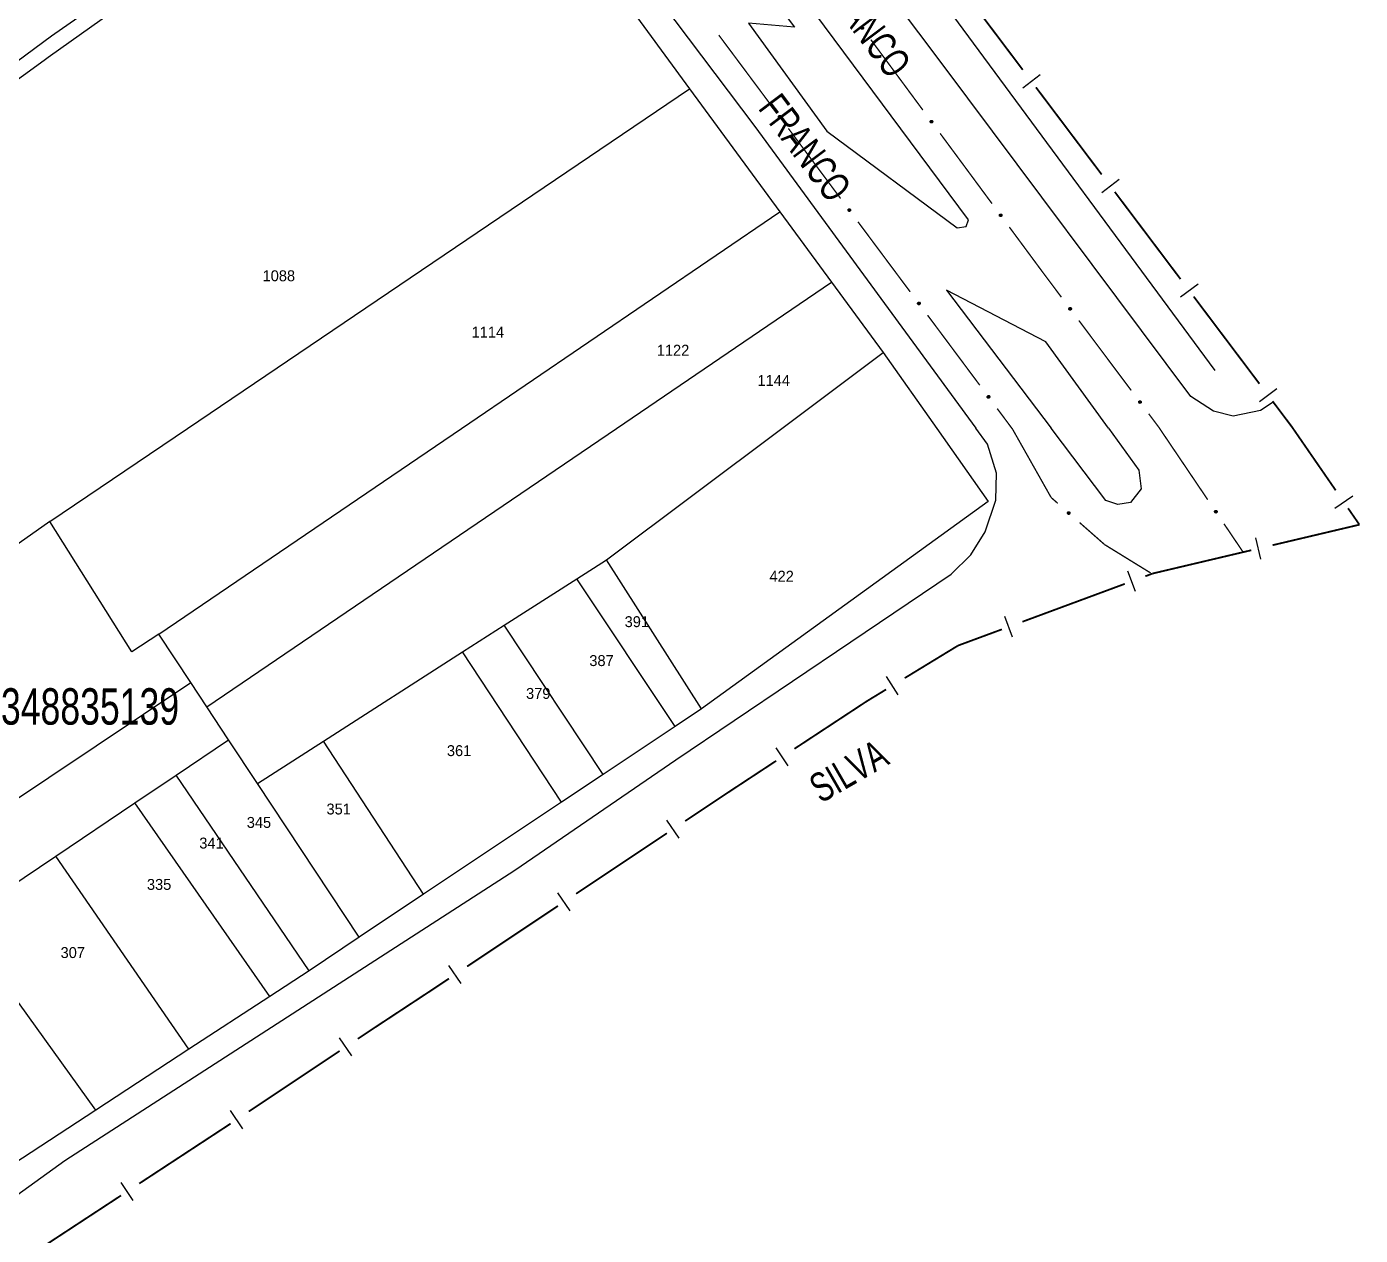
# Model space of a CAD drawing. Extents: x 200123 to 201542, y 4839549 to 4841240.
# Drawn here: x 201358.9 to 201542.1, y 4839786.7 to 4839952.7 of the extents above; entities that cross this region are included whole.
import ezdxf
from ezdxf.enums import TextEntityAlignment as Align

# ---------------------------------------------------------------- set-up
doc = ezdxf.new("R2010")
doc.units = 0
doc.header["$LTSCALE"] = 1.5
doc.header["$MEASUREMENT"] = 0
for name, color, linetype in [('CD_MALHA_LOTES', 7, 'CONTINUOUS'), ('CD_TXT_QUADRA', 2, 'CONTINUOUS'), ('HD-CANAIS', 7, 'CONTINUOUS'), ('LM-LIM-SETORES-BAIRROS', 250, 'CONTINUOUS'), ('RU-QUADRA', 210, 'CONTINUOUS'), ('SV-EIXO-RUA-PAV', 20, 'CONTINUOUS'), ('SV-RUA-PAVIM', 7, 'CONTINUOUS'), ('SV-TXT-RUA-PAV', 7, 'CONTINUOUS'), ('Th_NmrPort', 1, 'CONTINUOUS')]:
    doc.layers.add(name, color=color, linetype=linetype)
doc.styles.add('ARIAL', font='ARIAL.SHX')

msp = doc.modelspace()

# ---------------------------------------------------------------- linework, layer by layer
at = {"layer": 'CD_MALHA_LOTES', "linetype": 'Continuous', "flags": 128}
for points in [[(201332.42, 4839927.18), (201361.32, 4839948.13), (201361.9, 4839948.55), (201417.73, 4839988.28)], [(201417.73, 4839988.28), (201443.69, 4839952.77), (201449.96, 4839944.23)], [(201381.03, 4839897.56), (201449.96, 4839944.23)], [(201449.96, 4839944.23), (201462.39, 4839927.32)], [(201418.65, 4839897.56), (201462.39, 4839927.32)], [(201462.39, 4839927.32), (201469.49, 4839917.65)], [(201439.94, 4839897.56), (201469.49, 4839917.65)], [(201469.49, 4839917.65), (201476.58, 4839907.99)], [(201462.66, 4839897.56), (201476.58, 4839907.99)], [(201476.58, 4839907.99), (201483.92, 4839897.56)], [(201362.13, 4839884.76), (201381.03, 4839897.56)], [(201377.09, 4839869.28), (201418.65, 4839897.56)], [(201383.69, 4839859.3), (201439.94, 4839897.56)], [(201438.55, 4839879.5), (201462.66, 4839897.56)], [(201483.92, 4839897.56), (201490.98, 4839887.53), (201451.64, 4839859.03)], [(201362.13, 4839884.76), (201342.31, 4839870.8)], [(201373.37, 4839866.88), (201362.13, 4839884.76)], [(201434.48, 4839876.9), (201438.55, 4839879.5)], [(201451.64, 4839859.03), (201438.55, 4839879.5)], [(201424.52, 4839870.51), (201434.48, 4839876.9)], [(201448.01, 4839856.62), (201434.48, 4839876.9)], [(201418.8, 4839866.84), (201424.52, 4839870.51)], [(201438.11, 4839850.01), (201424.52, 4839870.51)], [(201377.09, 4839869.28), (201373.37, 4839866.88)], [(201381.46, 4839862.67), (201377.09, 4839869.28)], [(201399.71, 4839854.6), (201418.8, 4839866.84)], [(201432.39, 4839846.19), (201418.8, 4839866.84)], [(201290.3, 4839801.65), (201381.46, 4839862.67)], [(201383.69, 4839859.3), (201381.46, 4839862.67)], [(201386.67, 4839854.79), (201383.69, 4839859.3)], [(201451.64, 4839859.03), (201448.01, 4839856.62)], [(201448.01, 4839856.62), (201438.11, 4839850.01)], [(201379.45, 4839849.92), (201386.67, 4839854.79)], [(201390.64, 4839848.78), (201386.67, 4839854.79)], [(201390.64, 4839848.78), (201399.71, 4839854.6)], [(201413.45, 4839833.55), (201399.71, 4839854.6)], [(201373.8, 4839846.12), (201379.45, 4839849.92)], [(201397.71, 4839823.05), (201379.45, 4839849.92)], [(201404.61, 4839827.65), (201390.64, 4839848.78)], [(201438.11, 4839850.01), (201432.39, 4839846.19)], [(201362.92, 4839838.79), (201373.8, 4839846.12)], [(201392.31, 4839819.5), (201373.8, 4839846.12)], [(201432.39, 4839846.19), (201413.45, 4839833.55)], [(201349.72, 4839829.9), (201362.92, 4839838.79)], [(201381.22, 4839812.26), (201362.92, 4839838.79)], [(201413.45, 4839833.55), (201404.61, 4839827.65)], [(201368.43, 4839803.91), (201349.72, 4839829.9)], [(201404.61, 4839827.65), (201397.71, 4839823.05)], [(201397.71, 4839823.05), (201392.31, 4839819.5)], [(201392.31, 4839819.5), (201381.22, 4839812.26)], [(201381.22, 4839812.26), (201368.43, 4839803.91)], [(201368.43, 4839803.91), (201354.48, 4839794.79)]]:
    msp.add_lwpolyline(points, dxfattribs=at)
at = {"layer": 'HD-CANAIS', "linetype": 'Continuous'}
msp.add_polyline3d([(201445.92, 4840009.05, 2.45), (201450.07, 4840003.19, 2.45), (201522.11, 4839905.51, 2.45)], dxfattribs=at)
at = {"layer": 'LM-LIM-SETORES-BAIRROS', "const_width": 0.25}
for points in [[(201495.745185, 4839946.815424), (201486.717341, 4839958.79449)], [(201506.578599, 4839932.440544), (201497.550754, 4839944.419611)], [(201517.412012, 4839918.065665), (201508.384167, 4839930.044731)], [(201528.245425, 4839903.690785), (201519.217581, 4839915.669852)], [(201532.7, 4839897.78), (201530.050994, 4839901.294972)], [(201533.039951, 4839897.28729), (201532.7, 4839897.78)], [(201538.718997, 4839889.056346), (201533.039951, 4839897.28729)], [(201541.98, 4839884.33), (201540.422711, 4839886.587063)], [(201530.050558, 4839881.511691), (201541.729075, 4839884.27072)], [(201541.729075, 4839884.27072), (201541.98, 4839884.33)], [(201513.62, 4839877.63), (201527.130929, 4839880.821933)], [(201495.69187, 4839870.993176), (201509.758925, 4839876.200667)], [(201512.572336, 4839877.242165), (201513.51014, 4839877.589331)], [(201513.51014, 4839877.589331), (201513.62, 4839877.63)], [(201486.85, 4839867.72), (201492.878459, 4839869.951678)], [(201479.532442, 4839863.25594), (201486.361926, 4839867.422251)], [(201486.361926, 4839867.422251), (201486.85, 4839867.72)], [(201474.31, 4839860.07), (201476.971386, 4839861.693573)], [(201464.383239, 4839853.539102), (201473.57277, 4839859.58497)], [(201473.57277, 4839859.58497), (201474.31, 4839860.07)], [(201454.9, 4839847.3), (201461.877003, 4839851.890229)], [(201449.369017, 4839843.610853), (201454.360558, 4839846.940194)], [(201454.360558, 4839846.940194), (201454.9, 4839847.3)], [(201434.394394, 4839833.622827), (201446.873247, 4839841.946182)], [(201419.419771, 4839823.634801), (201431.898623, 4839831.958156)], [(201414.51, 4839820.36), (201416.924, 4839821.97013)], [(201406.31, 4839814.96), (201414.42791, 4839820.305941)], [(201414.42791, 4839820.305941), (201414.51, 4839820.36)], [(201404.413126, 4839813.695089), (201406.077094, 4839814.804689)], [(201406.077094, 4839814.804689), (201406.31, 4839814.96)], [(201389.437417, 4839803.708692), (201401.917175, 4839812.03069)], [(201374.399081, 4839793.816979), (201386.940974, 4839802.045035)], [(201359.348808, 4839783.943312), (201371.890702, 4839792.171368)]]:
    msp.add_lwpolyline(points, dxfattribs=at)
at = {"layer": 'LM-LIM-SETORES-BAIRROS'}
for points in [[(201498.146805, 4839946.120999), (201495.750991, 4839944.315431)], [(201508.980218, 4839931.74612), (201506.584405, 4839929.940551)], [(201519.813631, 4839917.37124), (201517.417818, 4839915.565672)], [(201530.647044, 4839902.996361), (201528.251231, 4839901.190792)], [(201541.089448, 4839888.262014), (201538.620164, 4839886.5583)], [(201528.449017, 4839879.592038), (201527.75926, 4839882.511667)], [(201511.217478, 4839875.141127), (201510.17598, 4839877.954538)], [(201494.337012, 4839868.892139), (201493.295513, 4839871.70555)], [(201478.606255, 4839860.933833), (201477.043888, 4839863.49489)], [(201463.536852, 4839851.186735), (201461.887979, 4839853.692971)], [(201448.537506, 4839841.253187), (201446.872835, 4839843.748957)], [(201433.562882, 4839831.265161), (201431.898211, 4839833.760932)], [(201418.588259, 4839821.277135), (201416.923588, 4839823.772906)], [(201403.581358, 4839811.337514), (201401.916959, 4839813.833466)], [(201388.605649, 4839801.351117), (201386.941249, 4839803.847069)], [(201373.549634, 4839791.465715), (201371.904023, 4839793.974094)]]:
    msp.add_lwpolyline(points, dxfattribs=at)
at = {"layer": 'RU-QUADRA', "linetype": 'Continuous', "flags": 128}
msp.add_lwpolyline([(201332.42, 4839927.18), (201361.32, 4839948.13), (201361.9, 4839948.55), (201417.73, 4839988.28), (201443.69, 4839952.77), (201449.96, 4839944.23), (201462.39, 4839927.32), (201469.49, 4839917.65), (201476.58, 4839907.99), (201483.92, 4839897.56), (201490.98, 4839887.53), (201451.64, 4839859.03), (201448.01, 4839856.62), (201438.11, 4839850.01), (201432.39, 4839846.19), (201413.45, 4839833.55), (201404.61, 4839827.65), (201397.71, 4839823.05), (201392.31, 4839819.5), (201381.22, 4839812.26), (201368.43, 4839803.91), (201354.48, 4839794.79)], dxfattribs=at)
at = {"layer": 'SV-EIXO-RUA-PAV', "const_width": 0.18}
for points in [[(201453.986256, 4839951.599184), (201461.156865, 4839941.977211)], [(201474.88118, 4839950.956944), (201482.011693, 4839941.305219)], [(201463.547068, 4839938.769887), (201470.717677, 4839929.147914)], [(201484.38853, 4839938.087977), (201491.519043, 4839928.436252)], [(201473.10788, 4839925.94059), (201480.278489, 4839916.318617)], [(201493.89588, 4839925.219011), (201498.055346, 4839919.588838)], [(201498.055346, 4839919.588838), (201498.35, 4839919.19)], [(201498.35, 4839919.19), (201501.04925, 4839915.584285)], [(201482.668692, 4839913.111292), (201489.839302, 4839903.489319)], [(201503.446387, 4839912.382139), (201510.637798, 4839902.775703)], [(201492.229505, 4839900.281995), (201494.022157, 4839897.876502)], [(201494.022157, 4839897.876502), (201494.34, 4839897.45)], [(201513.034934, 4839899.573558), (201514.233503, 4839897.972485)], [(201514.233503, 4839897.972485), (201514.43, 4839897.71)], [(201494.34, 4839897.45), (201499.255376, 4839888.741437)], [(201514.43, 4839897.71), (201521.143865, 4839887.763944)], [(201499.255376, 4839888.741437), (201499.64, 4839888.06)], [(201499.64, 4839888.06), (201500.553878, 4839887.255539)], [(201503.556326, 4839884.612567), (201506.558775, 4839881.969595)], [(201523.38182, 4839884.448593), (201525.619774, 4839881.133241)], [(201506.558775, 4839881.969595), (201506.99, 4839881.59)], [(201506.99, 4839881.59), (201513.310592, 4839877.692796)], [(201525.619774, 4839881.133241), (201526.008857, 4839880.556846)]]:
    msp.add_lwpolyline(points, dxfattribs=at)
at = {"layer": 'SV-EIXO-RUA-PAV'}
for points in [[(201473.695924, 4839952.746539), (201473.744388, 4839952.739959), (201473.784695, 4839952.724394), (201473.814576, 4839952.701735), (201473.83576, 4839952.674828), (201473.854332, 4839952.644859), (201473.866391, 4839952.610513), (201473.87133, 4839952.569428), (201473.865071, 4839952.520766), (201473.846412, 4839952.480524), (201473.825765, 4839952.45004), (201473.798979, 4839952.426335), (201473.769564, 4839952.408781), (201473.733473, 4839952.397435), (201473.691789, 4839952.392836), (201473.643009, 4839952.400314), (201473.603599, 4839952.415845), (201473.575272, 4839952.43852), (201473.55161, 4839952.465599), (201473.533016, 4839952.496423), (201473.521374, 4839952.530205), (201473.516819, 4839952.572183), (201473.524838, 4839952.620231), (201473.539879, 4839952.659715), (201473.562151, 4839952.688353), (201473.589335, 4839952.711048), (201473.619167, 4839952.730041), (201473.653188, 4839952.743599), (201473.695924, 4839952.746539)], [(201462.354376, 4839940.554535), (201462.402867, 4839940.548157), (201462.443238, 4839940.532759), (201462.473213, 4839940.510226), (201462.494509, 4839940.483406), (201462.513206, 4839940.453515), (201462.525407, 4839940.41922), (201462.530518, 4839940.378156), (201462.524461, 4839940.329468), (201462.505969, 4839940.289148), (201462.48545, 4839940.258579), (201462.458763, 4839940.234763), (201462.429421, 4839940.217086), (201462.393377, 4839940.20559), (201462.351712, 4839940.200818), (201462.302902, 4839940.208093), (201462.263427, 4839940.22346), (201462.235006, 4839940.246017), (201462.211232, 4839940.272998), (201462.19251, 4839940.303743), (201462.180728, 4839940.337477), (201462.175998, 4839940.379436), (201462.183817, 4839940.427516), (201462.198694, 4839940.467063), (201462.220846, 4839940.495793), (201462.247936, 4839940.518601), (201462.277688, 4839940.537718), (201462.311652, 4839940.551418), (201462.354376, 4839940.554535)], [(201483.203274, 4839939.877573), (201483.251738, 4839939.870993), (201483.292045, 4839939.855427), (201483.321926, 4839939.832769), (201483.34311, 4839939.805861), (201483.361682, 4839939.775892), (201483.373741, 4839939.741547), (201483.37868, 4839939.700462), (201483.372421, 4839939.6518), (201483.353762, 4839939.611557), (201483.333115, 4839939.581074), (201483.306329, 4839939.557368), (201483.276914, 4839939.539814), (201483.240823, 4839939.528468), (201483.199139, 4839939.523869), (201483.150359, 4839939.531348), (201483.110949, 4839939.546878), (201483.082621, 4839939.569554), (201483.05896, 4839939.596633), (201483.040366, 4839939.627456), (201483.028724, 4839939.661239), (201483.024169, 4839939.703217), (201483.032188, 4839939.751264), (201483.047229, 4839939.790749), (201483.069501, 4839939.819387), (201483.096685, 4839939.842081), (201483.126517, 4839939.861074), (201483.160538, 4839939.874633), (201483.203274, 4839939.877573)], [(201471.915188, 4839927.725238), (201471.963679, 4839927.71886), (201472.00405, 4839927.703462), (201472.034025, 4839927.680928), (201472.055321, 4839927.654109), (201472.074018, 4839927.624218), (201472.086219, 4839927.589922), (201472.09133, 4839927.548858), (201472.085273, 4839927.500171), (201472.066781, 4839927.459851), (201472.046262, 4839927.429282), (201472.019575, 4839927.405465), (201471.990233, 4839927.387789), (201471.954189, 4839927.376293), (201471.912525, 4839927.37152), (201471.863715, 4839927.378796), (201471.824239, 4839927.394163), (201471.795818, 4839927.41672), (201471.772045, 4839927.4437), (201471.753323, 4839927.474446), (201471.74154, 4839927.50818), (201471.73681, 4839927.550139), (201471.744629, 4839927.598219), (201471.759506, 4839927.637766), (201471.781658, 4839927.666496), (201471.808748, 4839927.689303), (201471.838501, 4839927.70842), (201471.872465, 4839927.722121), (201471.915188, 4839927.725238)], [(201492.710624, 4839927.008606), (201492.759088, 4839927.002026), (201492.799395, 4839926.986461), (201492.829276, 4839926.963803), (201492.85046, 4839926.936895), (201492.869032, 4839926.906926), (201492.881091, 4839926.87258), (201492.88603, 4839926.831495), (201492.879771, 4839926.782833), (201492.861112, 4839926.742591), (201492.840465, 4839926.712107), (201492.813679, 4839926.688402), (201492.784264, 4839926.670848), (201492.748173, 4839926.659502), (201492.706489, 4839926.654903), (201492.657709, 4839926.662381), (201492.618299, 4839926.677912), (201492.589971, 4839926.700587), (201492.56631, 4839926.727667), (201492.547716, 4839926.75849), (201492.536074, 4839926.792273), (201492.531519, 4839926.834251), (201492.539538, 4839926.882298), (201492.554579, 4839926.921782), (201492.576851, 4839926.95042), (201492.604035, 4839926.973115), (201492.633867, 4839926.992108), (201492.667888, 4839927.005667), (201492.710624, 4839927.008606)], [(201481.476, 4839914.895941), (201481.524491, 4839914.889562), (201481.564862, 4839914.874165), (201481.594838, 4839914.851631), (201481.616134, 4839914.824812), (201481.63483, 4839914.79492), (201481.647031, 4839914.760625), (201481.652142, 4839914.719561), (201481.646085, 4839914.670873), (201481.627594, 4839914.630554), (201481.607074, 4839914.599984), (201481.580387, 4839914.576168), (201481.551045, 4839914.558492), (201481.515002, 4839914.546996), (201481.473337, 4839914.542223), (201481.424527, 4839914.549498), (201481.385052, 4839914.564865), (201481.35663, 4839914.587422), (201481.332857, 4839914.614403), (201481.314135, 4839914.645148), (201481.302352, 4839914.678883), (201481.297622, 4839914.720841), (201481.305441, 4839914.768922), (201481.320318, 4839914.808468), (201481.34247, 4839914.837199), (201481.36956, 4839914.860006), (201481.399313, 4839914.879123), (201481.433277, 4839914.892823), (201481.476, 4839914.895941)], [(201502.249837, 4839914.164203), (201502.298341, 4839914.15793), (201502.338746, 4839914.14262), (201502.368769, 4839914.120151), (201502.390124, 4839914.093378), (201502.408885, 4839914.063527), (201502.42116, 4839914.029258), (201502.426359, 4839913.988205), (201502.420408, 4839913.939504), (201502.402004, 4839913.899145), (201502.38155, 4839913.868531), (201502.354915, 4839913.844657), (201502.325611, 4839913.826917), (201502.289593, 4839913.815343), (201502.247938, 4839913.810481), (201502.199113, 4839913.81765), (201502.159604, 4839913.832932), (201502.131135, 4839913.855427), (201502.107303, 4839913.882356), (201502.088514, 4839913.913061), (201502.076658, 4839913.94677), (201502.071838, 4839913.988718), (201502.079553, 4839914.036815), (201502.094344, 4839914.076394), (201502.116434, 4839914.105172), (201502.143474, 4839914.128038), (201502.173186, 4839914.14722), (201502.20712, 4839914.160993), (201502.249837, 4839914.164203)], [(201491.036813, 4839902.066643), (201491.085303, 4839902.060265), (201491.125675, 4839902.044867), (201491.15565, 4839902.022334), (201491.176946, 4839901.995514), (201491.195643, 4839901.965623), (201491.207844, 4839901.931328), (201491.212954, 4839901.890264), (201491.206897, 4839901.841576), (201491.188406, 4839901.801256), (201491.167886, 4839901.770687), (201491.141199, 4839901.746871), (201491.111857, 4839901.729194), (201491.075814, 4839901.717698), (201491.034149, 4839901.712926), (201490.985339, 4839901.720201), (201490.945864, 4839901.735568), (201490.917443, 4839901.758125), (201490.893669, 4839901.785106), (201490.874947, 4839901.815851), (201490.863164, 4839901.849585), (201490.858434, 4839901.891544), (201490.866253, 4839901.939624), (201490.88113, 4839901.979171), (201490.903282, 4839902.007901), (201490.930372, 4839902.030709), (201490.960125, 4839902.049826), (201490.994089, 4839902.063526), (201491.036813, 4839902.066643)], [(201511.838384, 4839901.355621), (201511.886888, 4839901.349348), (201511.927293, 4839901.334038), (201511.957317, 4839901.311569), (201511.978671, 4839901.284796), (201511.997432, 4839901.254945), (201512.009707, 4839901.220676), (201512.014907, 4839901.179623), (201512.008955, 4839901.130923), (201511.990551, 4839901.090563), (201511.970098, 4839901.05995), (201511.943462, 4839901.036075), (201511.914158, 4839901.018336), (201511.87814, 4839901.006762), (201511.836486, 4839901.001899), (201511.78766, 4839901.009069), (201511.748152, 4839901.02435), (201511.719682, 4839901.046845), (201511.69585, 4839901.073775), (201511.677061, 4839901.10448), (201511.665205, 4839901.138188), (201511.660385, 4839901.180137), (201511.6681, 4839901.228234), (201511.682891, 4839901.267812), (201511.704981, 4839901.296591), (201511.732022, 4839901.319457), (201511.761733, 4839901.338638), (201511.795667, 4839901.352412), (201511.838384, 4839901.355621)], [(201502.019989, 4839886.111617), (201502.068749, 4839886.115416), (201502.111433, 4839886.10871), (201502.145424, 4839886.092871), (201502.171812, 4839886.071042), (201502.196292, 4839886.045669), (201502.215329, 4839886.014643), (201502.228831, 4839885.975527), (201502.232985, 4839885.92664), (201502.223242, 4839885.883365), (201502.209496, 4839885.84921), (201502.188318, 4839885.820384), (201502.163271, 4839885.797016), (201502.130389, 4839885.778307), (201502.090615, 4839885.765012), (201502.041356, 4839885.762024), (201501.999555, 4839885.768885), (201501.96708, 4839885.785069), (201501.938235, 4839885.806543), (201501.913553, 4839885.832746), (201501.895041, 4839885.86331), (201501.881727, 4839885.90338), (201501.879422, 4839885.952038), (201501.885789, 4839885.993808), (201501.901513, 4839886.026502), (201501.923294, 4839886.054424), (201501.948444, 4839886.079286), (201501.978836, 4839886.099722), (201502.019989, 4839886.111617)], [(201522.273693, 4839886.286945), (201522.321834, 4839886.278311), (201522.361442, 4839886.261047), (201522.390334, 4839886.237139), (201522.410355, 4839886.209356), (201522.427637, 4839886.178624), (201522.438225, 4839886.143797), (201522.441414, 4839886.10254), (201522.433092, 4839886.054187), (201522.412739, 4839886.014774), (201522.390816, 4839885.985196), (201522.363047, 4839885.96265), (201522.332912, 4839885.946362), (201522.296371, 4839885.936561), (201522.254529, 4839885.933737), (201522.206112, 4839885.943282), (201522.167396, 4839885.960474), (201522.140059, 4839885.984332), (201522.11757, 4839886.012393), (201522.100303, 4839886.043978), (201522.090107, 4839886.078226), (201522.08734, 4839886.120359), (201522.097394, 4839886.168022), (201522.114099, 4839886.206832), (201522.137568, 4839886.234497), (201522.165692, 4839886.256016), (201522.196304, 4839886.273724), (201522.230871, 4839886.285825), (201522.273693, 4839886.286945)]]:
    msp.add_lwpolyline(points, close=True, dxfattribs=at)
for points in [[(201473.516819, 4839952.572183), (201473.691789, 4839952.392836)], [(201473.521374, 4839952.530205), (201473.643009, 4839952.400314)], [(201473.524282, 4839952.548179), (201473.662416, 4839952.402539)], [(201473.52434, 4839952.594028), (201473.71041, 4839952.39728)], [(201473.524838, 4839952.620231), (201473.733473, 4839952.397435)], [(201473.530285, 4839952.510201), (201473.619098, 4839952.412949)], [(201473.532843, 4839952.637632), (201473.747864, 4839952.406288)], [(201473.533016, 4839952.496423), (201473.603599, 4839952.415845)], [(201473.539879, 4839952.659715), (201473.769564, 4839952.408781)], [(201473.552459, 4839952.670786), (201473.782075, 4839952.419687)], [(201473.562151, 4839952.688353), (201473.798979, 4839952.426335)], [(201473.57694, 4839952.697354), (201473.809226, 4839952.438049)], [(201473.589335, 4839952.711048), (201473.825765, 4839952.45004)], [(201473.607383, 4839952.718149), (201473.834567, 4839952.470343)], [(201473.619167, 4839952.730041), (201473.846412, 4839952.480524)], [(201473.638874, 4839952.732932), (201473.853372, 4839952.504594)], [(201473.653188, 4839952.743599), (201473.865071, 4839952.520766)], [(201473.673609, 4839952.743324), (201473.864593, 4839952.546814)], [(201473.695924, 4839952.746539), (201473.87133, 4839952.569428)], [(201473.722177, 4839952.741882), (201473.864127, 4839952.595669)], [(201473.744388, 4839952.739959), (201473.866391, 4839952.610513)], [(201473.767403, 4839952.731185), (201473.854308, 4839952.63422)], [(201473.784695, 4839952.724394), (201473.854332, 4839952.644859)], [(201462.175998, 4839940.379436), (201462.351712, 4839940.200818)], [(201462.180728, 4839940.337477), (201462.302902, 4839940.208093)], [(201462.183428, 4839940.401311), (201462.370315, 4839940.205339)], [(201462.183561, 4839940.355463), (201462.322299, 4839940.210398)], [(201462.183817, 4839940.427516), (201462.393377, 4839940.20559)], [(201462.189722, 4839940.31751), (201462.278939, 4839940.220629)], [(201462.191749, 4839940.444951), (201462.407731, 4839940.214504)], [(201462.19251, 4839940.303743), (201462.263427, 4839940.22346)], [(201462.198694, 4839940.467063), (201462.429421, 4839940.217086)], [(201462.211227, 4839940.478186), (201462.441886, 4839940.228045)], [(201462.220846, 4839940.495793), (201462.458763, 4839940.234763)], [(201462.235597, 4839940.504856), (201462.46896, 4839940.246519)], [(201462.247936, 4839940.518601), (201462.48545, 4839940.258579)], [(201462.265954, 4839940.525777), (201462.494167, 4839940.278918)], [(201462.277688, 4839940.537718), (201462.505969, 4839940.289148)], [(201462.297383, 4839940.540691), (201462.512829, 4839940.313247)], [(201462.311652, 4839940.551418), (201462.524461, 4839940.329468)], [(201462.332075, 4839940.551228), (201462.523875, 4839940.355514)], [(201462.354376, 4839940.554535), (201462.530518, 4839940.378156)], [(201462.380648, 4839940.549988), (201462.523205, 4839940.404366)], [(201462.402867, 4839940.548157), (201462.525407, 4839940.41922)], [(201462.425918, 4839940.539479), (201462.513226, 4839940.442876)], [(201462.443238, 4839940.532759), (201462.513206, 4839940.453515)], [(201483.024169, 4839939.703217), (201483.199139, 4839939.523869)], [(201483.028724, 4839939.661239), (201483.150359, 4839939.531348)], [(201483.031632, 4839939.679213), (201483.169766, 4839939.533572)], [(201483.03169, 4839939.725061), (201483.21776, 4839939.528313)], [(201483.032188, 4839939.751264), (201483.240823, 4839939.528468)], [(201483.037635, 4839939.641235), (201483.126448, 4839939.543983)], [(201483.040193, 4839939.768666), (201483.255214, 4839939.537322)], [(201483.040366, 4839939.627456), (201483.110949, 4839939.546878)], [(201483.047229, 4839939.790749), (201483.276914, 4839939.539814)], [(201483.059809, 4839939.801819), (201483.289425, 4839939.550721)], [(201483.069501, 4839939.819387), (201483.306329, 4839939.557368)], [(201483.08429, 4839939.828388), (201483.316576, 4839939.569083)], [(201483.096685, 4839939.842081), (201483.333115, 4839939.581074)], [(201483.114733, 4839939.849182), (201483.341917, 4839939.601376)], [(201483.126517, 4839939.861074), (201483.353762, 4839939.611557)], [(201483.146224, 4839939.863965), (201483.360722, 4839939.635627)], [(201483.160538, 4839939.874633), (201483.372421, 4839939.6518)], [(201483.180959, 4839939.874358), (201483.371943, 4839939.677848)], [(201483.203274, 4839939.877573), (201483.37868, 4839939.700462)], [(201483.229527, 4839939.872916), (201483.371477, 4839939.726702)], [(201483.251738, 4839939.870993), (201483.373741, 4839939.741547)], [(201483.274753, 4839939.862219), (201483.361658, 4839939.765254)], [(201483.292045, 4839939.855427), (201483.361682, 4839939.775892)], [(201471.73681, 4839927.550139), (201471.912525, 4839927.37152)], [(201471.74154, 4839927.50818), (201471.863715, 4839927.378796)], [(201471.744241, 4839927.572014), (201471.931128, 4839927.376042)], [(201471.744373, 4839927.526165), (201471.883112, 4839927.381101)], [(201471.744629, 4839927.598219), (201471.954189, 4839927.376293)], [(201471.750534, 4839927.488213), (201471.839751, 4839927.391331)], [(201471.752561, 4839927.615654), (201471.968544, 4839927.385206)], [(201471.753323, 4839927.474446), (201471.824239, 4839927.394163)], [(201471.759506, 4839927.637766), (201471.990233, 4839927.387789)], [(201471.772039, 4839927.648888), (201472.002698, 4839927.398747)], [(201471.781658, 4839927.666496), (201472.019575, 4839927.405465)], [(201471.796409, 4839927.675559), (201472.029772, 4839927.417222)], [(201471.808748, 4839927.689303), (201472.046262, 4839927.429282)], [(201471.826766, 4839927.69648), (201472.054979, 4839927.449621)], [(201471.838501, 4839927.70842), (201472.066781, 4839927.459851)], [(201471.858196, 4839927.711393), (201472.073641, 4839927.48395)], [(201471.872465, 4839927.722121), (201472.085273, 4839927.500171)], [(201471.892887, 4839927.721931), (201472.084687, 4839927.526216)], [(201471.915188, 4839927.725238), (201472.09133, 4839927.548858)], [(201471.94146, 4839927.72069), (201472.084018, 4839927.575069)], [(201471.963679, 4839927.71886), (201472.086219, 4839927.589922)], [(201471.986731, 4839927.710182), (201472.074038, 4839927.613579)], [(201472.00405, 4839927.703462), (201472.074018, 4839927.624218)], [(201492.531519, 4839926.834251), (201492.706489, 4839926.654903)], [(201492.536074, 4839926.792273), (201492.657709, 4839926.662381)], [(201492.538982, 4839926.810246), (201492.677116, 4839926.664606)], [(201492.53904, 4839926.856095), (201492.72511, 4839926.659347)], [(201492.539538, 4839926.882298), (201492.748173, 4839926.659502)], [(201492.544985, 4839926.772268), (201492.633798, 4839926.675016)], [(201492.547543, 4839926.899699), (201492.762564, 4839926.668356)], [(201492.547716, 4839926.75849), (201492.618299, 4839926.677912)], [(201492.554579, 4839926.921782), (201492.784264, 4839926.670848)], [(201492.567159, 4839926.932853), (201492.796775, 4839926.681754)], [(201492.576851, 4839926.95042), (201492.813679, 4839926.688402)], [(201492.591639, 4839926.959422), (201492.823926, 4839926.700116)], [(201492.604035, 4839926.973115), (201492.840465, 4839926.712107)], [(201492.622083, 4839926.980216), (201492.849267, 4839926.73241)], [(201492.633867, 4839926.992108), (201492.861112, 4839926.742591)], [(201492.653574, 4839926.994999), (201492.868072, 4839926.766661)], [(201492.667888, 4839927.005667), (201492.879771, 4839926.782833)], [(201492.688309, 4839927.005392), (201492.879293, 4839926.808881)], [(201492.710624, 4839927.008606), (201492.88603, 4839926.831495)], [(201492.736877, 4839927.003949), (201492.878827, 4839926.857736)], [(201492.759088, 4839927.002026), (201492.881091, 4839926.87258)], [(201492.782103, 4839926.993252), (201492.869008, 4839926.896287)], [(201492.799395, 4839926.986461), (201492.869032, 4839926.906926)], [(201481.297622, 4839914.720841), (201481.473337, 4839914.542223)], [(201481.302352, 4839914.678883), (201481.424527, 4839914.549498)], [(201481.305053, 4839914.742717), (201481.49194, 4839914.546745)], [(201481.305186, 4839914.696868), (201481.443924, 4839914.551804)], [(201481.305441, 4839914.768922), (201481.515002, 4839914.546996)], [(201481.311346, 4839914.658915), (201481.400563, 4839914.562034)], [(201481.313373, 4839914.786356), (201481.529356, 4839914.555909)], [(201481.314135, 4839914.645148), (201481.385052, 4839914.564865)], [(201481.320318, 4839914.808468), (201481.551045, 4839914.558492)], [(201481.332851, 4839914.819591), (201481.563511, 4839914.56945)], [(201481.34247, 4839914.837199), (201481.580387, 4839914.576168)], [(201481.357222, 4839914.846261), (201481.590585, 4839914.587925)], [(201481.36956, 4839914.860006), (201481.607074, 4839914.599984)], [(201481.387578, 4839914.867182), (201481.615791, 4839914.620323)], [(201481.399313, 4839914.879123), (201481.627594, 4839914.630554)], [(201481.419008, 4839914.882096), (201481.634454, 4839914.654652)], [(201481.433277, 4839914.892823), (201481.646085, 4839914.670873)], [(201481.453699, 4839914.892633), (201481.645499, 4839914.696919)], [(201481.476, 4839914.895941), (201481.652142, 4839914.719561)], [(201481.502273, 4839914.891393), (201481.64483, 4839914.745771)], [(201481.524491, 4839914.889562), (201481.647031, 4839914.760625)], [(201481.547543, 4839914.880884), (201481.63485, 4839914.784281)], [(201481.564862, 4839914.874165), (201481.63483, 4839914.79492)], [(201502.071838, 4839913.988718), (201502.247938, 4839913.810481)], [(201502.076658, 4839913.94677), (201502.199113, 4839913.81765)], [(201502.079221, 4839914.01061), (201502.266532, 4839913.815042)], [(201502.079453, 4839913.964762), (201502.218505, 4839913.819998)], [(201502.079553, 4839914.036815), (201502.289593, 4839913.815343)], [(201502.085696, 4839913.926822), (201502.175122, 4839913.830134)], [(201502.087447, 4839914.054267), (201502.303928, 4839913.824288)], [(201502.088514, 4839913.913061), (201502.159604, 4839913.832932)], [(201502.094344, 4839914.076394), (201502.325611, 4839913.826917)], [(201502.106853, 4839914.087544), (201502.338053, 4839913.837902)], [(201502.116434, 4839914.105172), (201502.354915, 4839913.844657)], [(201502.131166, 4839914.114267), (201502.365087, 4839913.856436)], [(201502.143474, 4839914.128038), (201502.38155, 4839913.868531)], [(201502.161477, 4839914.135254), (201502.390223, 4839913.888889)], [(201502.173186, 4839914.14722), (201502.402004, 4839913.899145)], [(201502.192874, 4839914.150235), (201502.408812, 4839913.923258)], [(201502.20712, 4839914.160993), (201502.420408, 4839913.939504)], [(201502.227543, 4839914.160847), (201502.419766, 4839913.965549)], [(201502.249837, 4839914.164203), (201502.426359, 4839913.988205)], [(201502.276119, 4839914.159712), (201502.418991, 4839914.014399)], [(201502.298341, 4839914.15793), (201502.42116, 4839914.029258)], [(201502.321411, 4839914.149302), (201502.408928, 4839914.052888)], [(201502.338746, 4839914.14262), (201502.408885, 4839914.063527)], [(201490.858434, 4839901.891544), (201491.034149, 4839901.712926)], [(201490.863164, 4839901.849585), (201490.985339, 4839901.720201)], [(201490.865865, 4839901.913419), (201491.052752, 4839901.717447)], [(201490.865998, 4839901.867571), (201491.004736, 4839901.722506)], [(201490.866253, 4839901.939624), (201491.075814, 4839901.717698)], [(201490.872158, 4839901.829618), (201490.961375, 4839901.732737)], [(201490.874186, 4839901.957059), (201491.090168, 4839901.726612)], [(201490.874947, 4839901.815851), (201490.945864, 4839901.735568)], [(201490.88113, 4839901.979171), (201491.111857, 4839901.729194)], [(201490.893664, 4839901.990294), (201491.124323, 4839901.740153)], [(201490.903282, 4839902.007901), (201491.141199, 4839901.746871)], [(201490.918034, 4839902.016964), (201491.151397, 4839901.758627)], [(201490.930372, 4839902.030709), (201491.167886, 4839901.770687)], [(201490.94839, 4839902.037885), (201491.176603, 4839901.791026)], [(201490.960125, 4839902.049826), (201491.188406, 4839901.801256)], [(201490.97982, 4839902.052799), (201491.195266, 4839901.825355)], [(201490.994089, 4839902.063526), (201491.206897, 4839901.841576)], [(201491.014511, 4839902.063336), (201491.206311, 4839901.867622)], [(201491.036813, 4839902.066643), (201491.212954, 4839901.890264)], [(201491.063085, 4839902.062096), (201491.205642, 4839901.916474)], [(201491.085303, 4839902.060265), (201491.207844, 4839901.931328)], [(201491.108355, 4839902.051587), (201491.195662, 4839901.954984)], [(201491.125675, 4839902.044867), (201491.195643, 4839901.965623)], [(201511.660385, 4839901.180137), (201511.836486, 4839901.001899)], [(201511.665205, 4839901.138188), (201511.78766, 4839901.009069)], [(201511.667768, 4839901.202028), (201511.855079, 4839901.006461)], [(201511.668, 4839901.15618), (201511.807052, 4839901.011416)], [(201511.6681, 4839901.228234), (201511.87814, 4839901.006762)], [(201511.674243, 4839901.118241), (201511.763669, 4839901.021552)], [(201511.675994, 4839901.245685), (201511.892475, 4839901.015706)], [(201511.677061, 4839901.10448), (201511.748152, 4839901.02435)], [(201511.682891, 4839901.267812), (201511.914158, 4839901.018336)], [(201511.6954, 4839901.278962), (201511.9266, 4839901.029321)], [(201511.704981, 4839901.296591), (201511.943462, 4839901.036075)], [(201511.719713, 4839901.305685), (201511.953634, 4839901.047854)], [(201511.732022, 4839901.319457), (201511.970098, 4839901.05995)], [(201511.750024, 4839901.326672), (201511.978771, 4839901.080307)], [(201511.761733, 4839901.338638), (201511.990551, 4839901.090563)], [(201511.781421, 4839901.341654), (201511.997359, 4839901.114677)], [(201511.795667, 4839901.352412), (201512.008955, 4839901.130923)], [(201511.81609, 4839901.352266), (201512.008313, 4839901.156967)], [(201511.838384, 4839901.355621), (201512.014907, 4839901.179623)], [(201511.864666, 4839901.351131), (201512.007538, 4839901.205818)], [(201511.886888, 4839901.349348), (201512.009707, 4839901.220676)], [(201511.909959, 4839901.34072), (201511.997475, 4839901.244306)], [(201511.927293, 4839901.334038), (201511.997432, 4839901.254945)], [(201501.879422, 4839885.952038), (201502.130389, 4839885.778307)], [(201501.881727, 4839885.90338), (201502.090615, 4839885.765012)], [(201501.883573, 4839885.970737), (201502.142587, 4839885.789999)], [(201501.884468, 4839885.92632), (201502.107879, 4839885.773287)], [(201501.885789, 4839885.993808), (201502.163271, 4839885.797016)], [(201501.89409, 4839885.881493), (201502.059856, 4839885.768295)], [(201501.895041, 4839885.86331), (201502.041356, 4839885.762024)], [(201501.895748, 4839886.007284), (201502.173198, 4839885.810318)], [(201501.901513, 4839886.026502), (201502.188318, 4839885.820384)], [(201501.907975, 4839885.845638), (201502.015317, 4839885.769326)], [(201501.913553, 4839885.832746), (201501.999555, 4839885.768885)], [(201501.914069, 4839886.038422), (201502.195861, 4839885.833998)], [(201501.923294, 4839886.054424), (201502.209496, 4839885.84921)], [(201501.939436, 4839886.065175), (201502.213813, 4839885.870913)], [(201501.948444, 4839886.079286), (201502.223242, 4839885.883365)], [(201501.967097, 4839886.086273), (201502.224964, 4839885.908362)], [(201501.978836, 4839886.099722), (201502.232985, 4839885.92664)], [(201501.998855, 4839886.103764), (201502.227019, 4839885.952)], [(201502.019989, 4839886.111617), (201502.228831, 4839885.975527)], [(201502.046633, 4839886.112607), (201502.21625, 4839885.999655)], [(201502.068749, 4839886.115416), (201502.215329, 4839886.014643)], [(201502.093098, 4839886.111698), (201502.198514, 4839886.035265)], [(201502.111433, 4839886.10871), (201502.196292, 4839886.045669)], [(201522.08734, 4839886.120359), (201522.254529, 4839885.933737)], [(201522.090107, 4839886.078226), (201522.206112, 4839885.943282)], [(201522.093776, 4839886.096059), (201522.225595, 4839885.94468)], [(201522.095783, 4839886.141864), (201522.273323, 4839885.937386)], [(201522.097394, 4839886.168022), (201522.296371, 4839885.936561)], [(201522.09816, 4839886.05786), (201522.182759, 4839885.956922)], [(201522.100303, 4839886.043978), (201522.167396, 4839885.960474)], [(201522.106131, 4839886.185068), (201522.311126, 4839885.944795)], [(201522.114099, 4839886.206832), (201522.332912, 4839885.946362)], [(201522.127138, 4839886.217358), (201522.345875, 4839885.956727)], [(201522.137568, 4839886.234497), (201522.363047, 4839885.96265)], [(201522.152726, 4839886.242862), (201522.373782, 4839885.973919)], [(201522.165692, 4839886.256016), (201522.390816, 4839885.985196)], [(201522.184025, 4839886.262344), (201522.400472, 4839886.005106)], [(201522.196304, 4839886.273724), (201522.412739, 4839886.014774)], [(201522.216117, 4839886.275775), (201522.420716, 4839886.038527)], [(201522.230871, 4839886.285825), (201522.433092, 4839886.054187)], [(201522.251262, 4839886.284682), (201522.433722, 4839886.080232)], [(201522.273693, 4839886.286945), (201522.441414, 4839886.10254)], [(201522.299725, 4839886.281177), (201522.435332, 4839886.129062)], [(201522.321834, 4839886.278311), (201522.438225, 4839886.143797)], [(201522.344455, 4839886.268567), (201522.42716, 4839886.167996)], [(201522.361442, 4839886.261047), (201522.427637, 4839886.178624)]]:
    msp.add_lwpolyline(points, dxfattribs=at)
at = {"layer": 'SV-RUA-PAVIM', "linetype": 'Continuous'}
msp.add_polyline3d([(201468.84, 4839938.37, 5.7), (201486.73, 4839925.11, 5.44), (201487.97, 4839925.29, 5.56), (201488.31, 4839926.19, 5.56), (201465.84, 4839956.41, 5.32), (201434.18, 4839998.65, 4.93), (201397.65, 4840047.65, 4.27), (201366.82, 4840088.41, 3.96), (201364.32, 4840089.17, 3.96), (201361.98, 4840088.39, 3.97), (201360.74, 4840086.97, 3.97), (201360.44, 4840084.67, 4.2), (201362.2, 4840082.23, 3.97), (201368.14, 4840081.11, 3.97), (201425.16, 4840004.77, 4.97), (201419.12, 4840005.19, 4.95), (201424.98, 4839997.29, 5.13), (201431.2, 4839996.57, 5.22), (201464.38, 4839952.69, 5.62), (201458.08, 4839953.23, 5.64)], close=True, dxfattribs=at)
for points in [[(201530.142034, 4839901.17417, 5.77), (201528.41, 4839900, 5.77), (201524.63, 4839899.23, 5.77), (201521.92, 4839899.92, 5.77), (201518.81, 4839901.94, 5.78), (201484.82, 4839947.45, 5.31), (201434.82, 4840013.93, 4.68), (201380.41, 4840086.47, 3.95)], [(201287.51, 4839897.57, 4.49), (201343.57, 4839937.63, 4.49), (201361.28, 4839950.72, 4.48), (201362.35, 4839951.51, 4.48), (201417.86, 4839990.17, 4.77), (201419.22, 4839990.21, 4.79), (201420.63, 4839989.87, 4.79), (201458.92, 4839939.05, 5.05), (201489.28, 4839897.57, 5.62)], [(201507.53, 4839897.57, 5.78), (201498.93, 4839909.43, 5.7), (201485.27, 4839916.53, 5.2), (201499.64, 4839897.57, 5.2)], [(201287.51, 4839897.57, 4.49), (201265.57, 4839881.88, 8.36), (201239.57, 4839863.12, 8.36), (201277.5, 4839814.97, 7.88), (201309.41, 4839773.63, 7.57), (201314.73, 4839766.56, 7.57), (201316.02, 4839765.82, 7.58), (201317.6, 4839765.85, 7.72), (201319.26, 4839765.92, 7.81), (201349.81, 4839786.65, 7.37), (201364.17, 4839796.97, 7.38), (201426, 4839836.89, 6.27), (201448.08, 4839852.01, 6.04), (201472.14, 4839868.24, 6.04), (201485.9, 4839877.53, 6.04), (201488.61, 4839880.2, 6.04), (201490.6, 4839883.37, 6.04), (201492.04, 4839887.71, 6.04), (201492.13, 4839891.43, 5.98), (201490.89, 4839895.37, 5.62), (201489.28, 4839897.57, 5.62)], [(201507.53, 4839897.57, 5.78), (201511.7, 4839891.82, 5.78), (201512.02, 4839889.26, 5.92), (201510.54, 4839887.4, 6.02), (201508.8, 4839887.08, 6.02), (201507.16, 4839887.65, 6.04), (201499.64, 4839897.57, 5.2)]]:
    msp.add_polyline3d(points, dxfattribs=at)

# ---------------------------------------------------------------- texts
at = {"layer": 'CD_TXT_QUADRA', "style": 'ARIAL', "width": 0.7}
msp.add_text('348835139', height=5, dxfattribs=at).set_placement((201355.4, 4839856.86))
at = {"layer": 'SV-TXT-RUA-PAV', "style": 'ARIAL', "width": 0.7}
for s, rotation, p in [('FRANCO', 307, (201467.5, 4839958.55)), ('FRANCO', 307, (201459.29, 4839941.51)), ('SILVA', 30, (201468.017051, 4839845.990704))]:
    msp.add_text(s, height=4, rotation=rotation, dxfattribs=at).set_placement(p)
at = {"layer": 'Th_NmrPort', "color": 1}
for s, p in [('1088', (201391.33415, 4839918.526965)), ('1114', (201420.04415, 4839910.786965)), ('1122', (201445.47415, 4839908.296965)), ('1144', (201459.30415, 4839904.146965)), ('422', (201460.95415, 4839877.246965)), ('391', (201441.060979, 4839871.006396)), ('387', (201436.210979, 4839865.656396)), ('379', (201427.520979, 4839861.146396)), ('361', (201416.650979, 4839853.286396)), ('351', (201400.110979, 4839845.266396)), ('345', (201389.160979, 4839843.426396)), ('341', (201382.640979, 4839840.586396)), ('335', (201375.450979, 4839834.906396)), ('307', (201363.590979, 4839825.546396))]:
    msp.add_text(s, height=1.5, dxfattribs=at).set_placement(p, align=Align.MIDDLE_LEFT)

doc.saveas('drawing.dxf')
